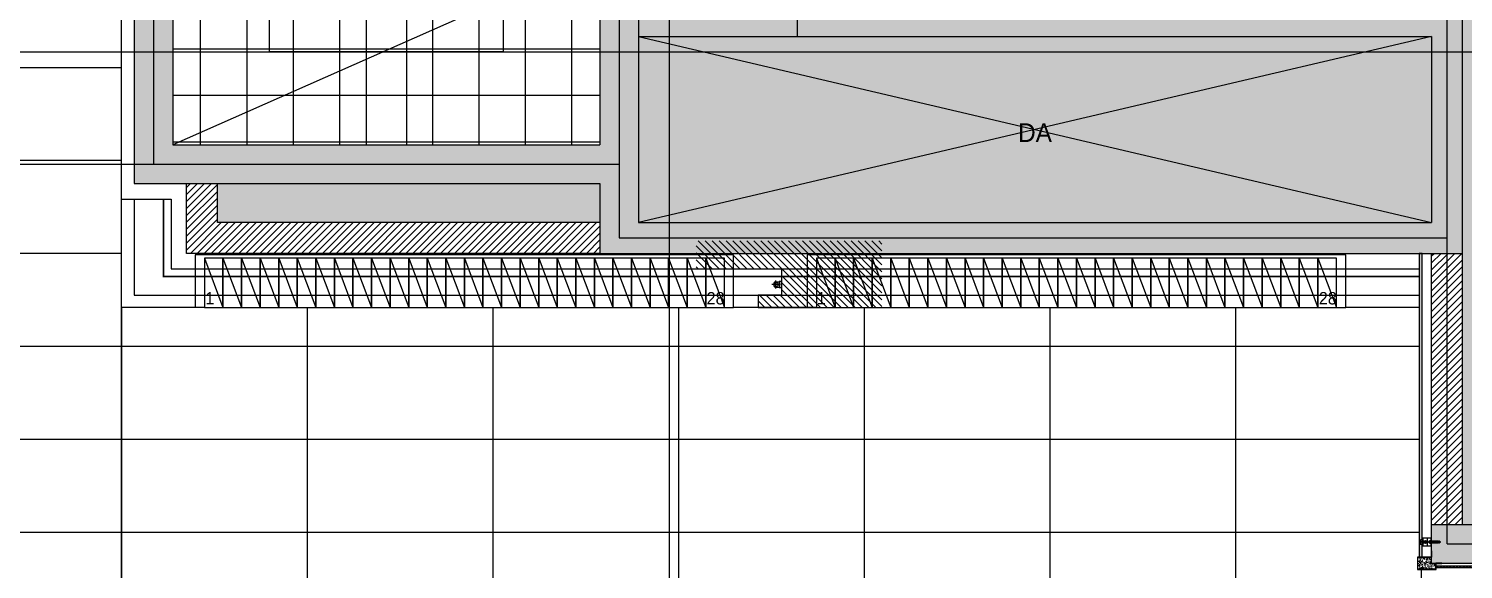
# Model space of a CAD drawing. Header units: millimetres. Extents: x -223175 to 287756, y -120611 to 352956.
# Drawn here: x 144884 to 154155, y 276092 to 279582 of the extents above; entities that cross this region are included whole.
import ezdxf
from ezdxf.enums import TextEntityAlignment as Align
from ezdxf.lldxf.tags import DXFTag

# ---------------------------------------------------------------- set-up
doc = ezdxf.new("R2010")
doc.units = ezdxf.units.MM
doc.header["$LTSCALE"] = 50
for name, pattern in [('HID', [2.5, 2, -0.5]), ('XREF 평면도$0$CEN', [62, 60, -1, 0, -1]), ('XREF 평면도$0$CENTER', [50.8, 31.75, -6.35, 6.35, -6.35])]:
    doc.linetypes.add(name, pattern=pattern)
for name, color, linetype in [('1-AG', 4, 'Continuous'), ('8', 8, 'Continuous'), ('A-STL-PIPE', 7, 'Continuous'), ('A-TEXT-1', 3, 'Continuous'), ('ANGLE', 3, 'Continuous'), ('CENTER', 1, 'CENTER'), ('ELE', 8, 'Continuous'), ('F-FIN', 5, 'Continuous'), ('F-FUR', 6, 'Continuous'), ('I-ELE-SYM', 7, 'Continuous'), ('I-F-HAT', 8, 'Continuous'), ('I-F-WALL-FIN', 141, 'Continuous'), ('I-F-WALL-조적', 3, 'Continuous'), ('I-SOLID(제외영역)', 253, 'Continuous'), ('I-SYM', 7, 'Continuous'), ('solid', 251, 'Continuous'), ('TILE', 8, 'Continuous'), ('XREF 평면도$0$A_GE_SYM', 7, 'Continuous'), ('XREF 평면도$0$BLK', 3, 'Continuous'), ('XREF 평면도$0$CEN', 1, 'XREF 평면도$0$CEN'), ('XREF 평면도$0$CENTER', 14, 'XREF 평면도$0$CENTER'), ('XREF 평면도$0$CON', 2, 'Continuous'), ('XREF 평면도$0$F_HAT', 8, 'Continuous')]:
    doc.layers.add(name, color=color, linetype=linetype)
doc.layers.add('DEFPOINT', color=98, linetype='Continuous', plot=False)
doc.styles.add('YE-TEXT', font='HY울릉도l.ttf')
doc.styles.add('YEIN-TEXT', font='h2wull.TTF')
tags = doc.linetypes.add('CENTER', pattern=[50.8, 31.75, -6.35, 6.35, -6.35]).pattern_tags.tags
tags[10:11] = [DXFTag(74, 4), DXFTag(75, 0), DXFTag(340, '0'), DXFTag(46, 1.0), DXFTag(50, 0.0), DXFTag(44, 0.0), DXFTag(45, 0.0)]
tags[8:9] = [DXFTag(74, 4), DXFTag(75, 0), DXFTag(340, '0'), DXFTag(46, 1.0), DXFTag(50, 0.0), DXFTag(44, 0.0), DXFTag(45, 0.0)]
tags[6:7] = [DXFTag(74, 4), DXFTag(75, 0), DXFTag(340, '0'), DXFTag(46, 1.0), DXFTag(50, 0.0), DXFTag(44, 0.0), DXFTag(45, 0.0)]
tags[4:5] = [DXFTag(74, 4), DXFTag(75, 0), DXFTag(340, '0'), DXFTag(46, 1.0), DXFTag(50, 0.0), DXFTag(44, 0.0), DXFTag(45, 0.0)]

# ---------------------------------------------------------------- blocks, each defined once
blk = doc.blocks.new('지상1층 계단1')
at = {"layer": 'XREF 평면도$0$A_GE_SYM'}
for points in [[(146439.9, 281578.4, -1), (146439.9, 281645, -1)], [(147949.9, 281578.4, 1), (147949.9, 281645, 1)]]:
    blk.add_hatch(color=7, dxfattribs=at).paths.add_polyline_path(points)
at = {"color": 7}
for p, q in [((145814.9, 281611.7), (148574.9, 281611.7)), ((146439.9, 281611.7), (146439.9, 280762.1)), ((147064.9, 281611.7), (147064.9, 278831.7)), ((147324.9, 281611.7), (147324.9, 278831.7)), ((145814.9, 281351.7), (147064.9, 281351.7)), ((147324.9, 281351.7), (148574.9, 281351.7)), ((145814.9, 281091.7), (147064.9, 281091.7)), ((147324.9, 281091.7), (148574.9, 281091.7)), ((145814.9, 280831.7), (147064.9, 280831.7)), ((147324.9, 280831.7), (148574.9, 280831.7)), ((145814.9, 280571.7), (147064.9, 280571.7)), ((147324.9, 280571.7), (148574.9, 280571.7)), ((145814.9, 280311.7), (147064.9, 280311.7)), ((147324.9, 280311.7), (148574.9, 280311.7)), ((145814.9, 280051.7), (148574.9, 280051.7))]:
    blk.add_line(p, q, dxfattribs=at)
blk.add_lwpolyline([(147949.9, 281611.7), (147949.9, 279431.7), (146439.9, 279431.7), (146439.9, 280404)], dxfattribs=at)
at = {"layer": 'XREF 평면도$0$A_GE_SYM', "color": 7}
blk.add_lwpolyline([(145709.9, 280297), (146368.1, 280546), (146419.4, 280405.1), (146457.8, 280738.3), (146509.1, 280597.3), (147164.9, 280811.5)], dxfattribs=at)
for points in [[(146578.8, 280849.9), (146589.9, 280822.1), (146439.9, 280762.1), (146289.9, 280822.1), (146301.1, 280849.9), (146439.9, 280794.4), (146578.8, 280849.9)], [(146578.8, 280316.2), (146589.9, 280344), (146439.9, 280404), (146289.9, 280344), (146301.1, 280316.2), (146439.9, 280371.7), (146578.8, 280316.2)]]:
    blk.add_lwpolyline(points, close=True, dxfattribs=at)
at = {"layer": 'XREF 평면도$0$A_GE_SYM'}
for centre in [(146439.9, 281611.7), (147949.9, 281611.7)]:
    blk.add_arc(centre, 33.3, 90, 270, dxfattribs=at)
at = {"layer": 'XREF 평면도$0$A_GE_SYM', "color": 7}
for centre in [(146439.9, 281611.7), (147949.9, 281611.7)]:
    blk.add_arc(centre, 33.3, 270, 90, dxfattribs=at)
at = {"layer": 'XREF 평면도$0$CEN', "color": 1, "ltscale": 100}
for p, q in [((147324.9, 280051.7), (147064.9, 281611.7)), ((147324.9, 281611.7), (147064.9, 280051.7))]:
    blk.add_line(p, q, dxfattribs=at)
at = {"layer": 'A-TEXT-1', "style": 'YE-TEXT'}
for s, p in [('UP', (146540.9, 281698.4)), ('DN', (148050.9, 281698.4))]:
    blk.add_text(s, height=120, dxfattribs=at).set_placement(p, align=Align.RIGHT)
blk = doc.blocks.new('G$C604EA11A')
h = blk.add_hatch()
h.set_pattern_fill('LINE', color=252, scale=10, angle=45)
h.set_pattern_definition([(315, (-708387.334, -90039.924), (22.4506403, 22.4506403), [])])
h.paths.add_polyline_path([(800, 430), (800, 0), (0, 0), (0, 80), (150, 80), (150, 250), (0, 250), (-400, 250), (-400, 430)])
at = {"color": 1}
for p, q in [((141.5, 149.1), (88.5, 149.1)), ((115, 122.6), (115, 175.6))]:
    blk.add_line(p, q, dxfattribs=at)
at = {"color": 252}
for p, q in [((115, 165.7), (136.8, 165.7)), ((115, 132.5), (136.8, 132.5))]:
    blk.add_line(p, q, dxfattribs=at)
at = {"color": 3}
blk.add_lwpolyline([(-400, 250), (0, 250), (150, 250), (150, 80), (0, 80), (0, 0), (800, 0)], dxfattribs=at)
at = {"color": 252}
blk.add_lwpolyline([(150, 129.2), (150, 169), (136.8, 169), (136.8, 129.2)], close=True, dxfattribs=at)
blk.add_circle((115, 149.1), 13.2, dxfattribs=at)
blk.add_arc((115, 149.1), 16.6, 89.9994, 270, dxfattribs=at)
blk = doc.blocks.new('A$C11A53913')
at = {"layer": '8'}
h = blk.add_hatch(dxfattribs=at)
h.set_pattern_fill('DASH', color=8, scale=11.428571, angle=-0.44038, style=0)
h.set_pattern_definition([(270.44038365, (272678.6091, 159490.5334), (-1.4175491325, -1.4395093296), [1.428571429, -1.428571429])])
h.paths.add_polyline_path([(33.5, 14.2), (33.5, 14.6), (30.5, 14.6), (30.5, 14.2)])
h.paths.add_polyline_path([(30.5, 14.2), (30.5, 12.7), (33.5, 12.7), (33.5, 14.2)])
h.paths.add_polyline_path([(33.6, 9.6), (33.5, 12.7), (30.5, 12.7), (30.5, 9.6)])
h.paths.add_polyline_path([(33.6, 9.6), (30.5, 9.6), (30.5, 6.6), (33.6, 6.6)])
h.paths.add_polyline_path([(30.5, 6.6), (30.5, 5), (33.6, 5.1), (33.6, 6.6)])
h.paths.add_polyline_path([(30.5, 5), (30.5, 4.7), (33.6, 4.7), (33.6, 5.1)])
h = blk.add_hatch(dxfattribs=at)
h.set_pattern_fill('DASH', color=8, scale=11.428571, angle=-0.44038, style=0)
h.set_pattern_definition([(270.44038, (-476.9, 1704.0097), (-1.4175491, -1.4395093), [1.4285714, -1.4285714])])
h.paths.add_polyline_path([(40.3, 4.7), (40.2, 5.1), (42, 5.1), (42, 4.7)])
h.paths.add_polyline_path([(38.2, 4.7), (38.2, 5.1), (40.2, 5.1), (40.3, 4.7)])
h.paths.add_polyline_path([(34.4, 4.7), (34.3, 5.1), (38.2, 5.1), (38.2, 4.7)])
h.paths.add_polyline_path([(34.3, 5.1), (34.3, 6.6), (38.1, 6.6), (38.2, 5.1)])
h.paths.add_polyline_path([(40.2, 6.6), (40.2, 5.1), (38.2, 5.1), (38.1, 6.6)])
h.paths.add_polyline_path([(40.2, 6.6), (42, 6.7), (42, 5.1), (40.2, 5.1)])
h.paths.add_polyline_path([(40, 9.7), (41.9, 9.7), (42, 6.7), (40.2, 6.6)])
h.paths.add_polyline_path([(38.1, 9.7), (40, 9.7), (40.2, 6.6), (38.1, 6.6)])
h.paths.add_polyline_path([(38.1, 9.7), (38.1, 6.6), (34.3, 6.6), (34.3, 9.6)])
h.paths.add_polyline_path([(38.1, 9.7), (34.3, 9.6), (34.3, 12.7), (38.1, 12.7)])
h.paths.add_polyline_path([(38.1, 12.7), (39.9, 12.7), (40, 9.7), (38.1, 9.7)])
h.paths.add_polyline_path([(39.9, 12.7), (41.9, 12.7), (41.9, 9.7), (40, 9.7)])
h.paths.add_polyline_path([(39.9, 12.7), (39.8, 14.3), (41.9, 14.3), (41.9, 12.7)])
h.paths.add_polyline_path([(38.1, 12.7), (38.1, 14.2), (39.8, 14.3), (39.9, 12.7)])
h.paths.add_polyline_path([(34.3, 12.7), (34.3, 14.2), (38.1, 14.2), (38.1, 12.7)])
h.paths.add_polyline_path([(34.3, 14.2), (34.3, 14.6), (38.1, 14.6), (38.1, 14.2)])
h.paths.add_polyline_path([(39.8, 14.6), (39.8, 14.3), (38.1, 14.2), (38.1, 14.6)])
h.paths.add_polyline_path([(41.9, 14.7), (41.9, 14.3), (39.8, 14.3), (39.8, 14.6)])
at = {"color": 8, "linetype": 'Continuous'}
blk.add_line((38.2, 5, 0), (38.2, 5, 0), dxfattribs=at)
at = {"layer": '8', "color": 8}
for p, q in [((30.5, 9.6, 0), (28.7, 11.4, 0)), ((28.7, 9.6, 0), (30.5, 7.8, 0)), ((30.5, 12.7, 0), (51, 12.8, 0)), ((30.5, 6.6, 0), (51.1, 6.7, 0)), ((51, 12.8, 0), (53.6, 14.4, 0)), ((51.1, 6.7, 0), (53.7, 5.2, 0))]:
    blk.add_line(p, q, dxfattribs=at)
at = {"layer": 'CENTER'}
blk.add_line((90.7, 10.1, 0), (0, 9.4, 0), dxfattribs=at)
at = {"layer": 'ELE', "color": 8}
for p, q in [((12.2, 12.5, 0), (13.7, 14.1, 0)), ((12.2, 12.5, 0), (18.3, 12.6, 0)), ((12.2, 6.4, 0), (12.2, 12.5, 0)), ((12.2, 6.4, 0), (18.4, 6.5, 0)), ((13.7, 4.9, 0), (12.2, 6.4, 0)), ((13.7, 14.1, 0), (18.3, 14.1, 0)), ((13.7, 4.9, 0), (13.7, 14.1, 0)), ((18.4, 4.9, 0), (13.7, 4.9, 0)), ((18.3, 16.4, 0), (19.1, 17.9, 0)), ((18.4, 2.7, 0), (18.3, 16.4, 0)), ((19.3, 1.2, 0), (18.4, 2.7, 0)), ((19.1, 17.9, 0), (24.4, 17.9, 0)), ((19.2, 13.7, 0), (24.4, 13.7, 0)), ((19.2, 5.3, 0), (24.5, 5.4, 0)), ((24.5, 1.2, 0), (19.3, 1.2, 0)), ((24.4, 17.9, 0), (24.5, 1.2, 0)), ((24.4, 9.6, 0), (28.7, 9.6, 0)), ((24.5, 8.1, 0), (26.6, 8.4, 0)), ((24.5, 8.1, 0), (25.5, 0.8, 0)), ((25.4, 18.3, 0), (25.5, 8.3, 0)), ((27.6, 18.3, 0), (25.4, 18.3, 0)), ((26.5, 10.7, 0), (25.4, 18.3, 0)), ((25.5, 8.3, 0), (25.8, 14, 0)), ((25.5, 0.8, 0), (27.7, 0.8, 0)), ((25.8, 14, 0), (26.5, 10.7, 0)), ((28.7, 11, 0), (26.5, 10.7, 0)), ((26.6, 8.4, 0), (27.7, 0.8, 0)), ((26.6, 8.4, 0), (27.4, 5.2, 0)), ((27.4, 5.2, 0), (27.6, 10.9, 0)), ((28.7, 11, 0), (27.6, 18.3, 0)), ((27.7, 0.8, 0), (27.6, 10.9, 0)), ((28.7, 0, 0), (28.6, 19.2, 0)), ((28.6, 19.2, 0), (30.4, 19.2, 0)), ((30.6, 0, 0), (28.7, 0, 0)), ((30.4, 19.2, 0), (30.6, 0, 0)), ((30.5, 14.2, 0), (61.5, 14.4, 0)), ((61.6, 5.3, 0), (30.5, 5, 0)), ((51.1, 5.2, 0), (51, 14.3, 0)), ((61.5, 14.4, 0), (61.6, 5.3, 0)), ((61.6, 12.9, 0), (70, 13, 0)), ((61.6, 6.8, 0), (70.1, 6.9, 0))]:
    blk.add_line(p, q, dxfattribs=at)
at = {"layer": 'ELE', "color": 8, "elevation": 0}
for points in [[(62.2, 14.4), (74, 14.5), (74.1, 5.4), (62.3, 5.3)], [(70, 13), (80.7, 14.6), (80.8, 5.5), (70.1, 6.9)]]:
    blk.add_lwpolyline(points, close=True, dxfattribs=at)
at = {"layer": 'ELE', "color": 8}
for centre, radius, start, end in [((22.4, 16.3, 0), 4.16, 187.14488, 218.51948), ((29, 9.6, 0), 10.6, 157.24119, 203.63957), ((22.5, 2.8, 0), 4.16, 142.36129, 173.73589)]:
    blk.add_arc(centre, radius, start, end, dxfattribs=at)
blk = doc.blocks.new('A$C745C3258')
at = {"layer": '1-AG'}
h = blk.add_hatch(dxfattribs=at)
h.set_pattern_fill('DASH', color=8, scale=11.428571, angle=-0.44038, style=0)
h.set_pattern_definition([(2e-15, (-157375.1597, -273803.6797), (1.4285714286, 1.4285714286), [1.428571429, -1.428571429])])
h.paths.add_polyline_path([(0.9, 59.1), (0.5, 59.1), (0.5, 62.2), (0.9, 62.2)])
h.paths.add_polyline_path([(0.9, 62.2), (2.4, 62.2), (2.4, 59.1), (0.9, 59.1)])
h.paths.add_polyline_path([(5.5, 59.1), (2.4, 59.1), (2.4, 62.2), (5.5, 62.2)])
h.paths.add_polyline_path([(5.5, 59.1), (5.5, 62.2), (8.5, 62.2), (8.5, 59.1)])
h.paths.add_polyline_path([(8.5, 62.2), (10, 62.2), (10, 59.1), (8.5, 59.1)])
h.paths.add_polyline_path([(10, 62.2), (10.4, 62.2), (10.4, 59.1), (10, 59.1)])
at = {"layer": '1-AG', "color": 8, "lineweight": 0}
for p, q in [((-4.1, 62.2), (-4.1, 65.1)), ((-4.1, 65.1), (-3.3, 65)), ((14.2, 64), (15.1, 64)), ((15.1, 64), (15.1, 62.2))]:
    blk.add_line(p, q, dxfattribs=at)
at = {"layer": '1-AG', "color": 8}
for p, q in [((15.1, 64), (-4.1, 64)), ((-4.1, 64), (-4.1, 62.2)), ((-4.1, 62.2), (15.1, 62.2)), ((4, 64), (-3.3, 65)), ((0.9, 62.2), (0.9, 29.1)), ((0.9, 29.1), (10, 29.1)), ((2.4, 29.1), (2.4, 20.6)), ((5.5, 62.2), (3.6, 64)), ((4, 64), (4.3, 66.1)), ((9.8, 65.3), (4.2, 65)), ((14.2, 65), (4.2, 65)), ((5.5, 64), (7.3, 62.2)), ((6.6, 66.1), (14.2, 65)), ((6.6, 66.1), (9.8, 65.3)), ((8.5, 29.1), (8.5, 20.6)), ((10, 29.1), (10, 62.2)), ((15.1, 62.2), (15.1, 64))]:
    blk.add_line(p, q, dxfattribs=at)
at = {"layer": '1-AG', "color": 8, "linetype": 'Continuous'}
blk.add_line((10.1, 52.5), (10.1, 52.5), dxfattribs=at)
at = {"layer": '1-AG', "color": 8}
for points in [[(0.9, 28.4), (0.9, 16.6), (10, 16.6), (10, 28.4)], [(2.4, 20.6), (0.9, 9.9), (10, 9.9), (8.5, 20.6)]]:
    blk.add_lwpolyline(points, close=True, dxfattribs=at)
at = {"layer": '1-AG', "color": 8, "xscale": -1, "rotation": 90.44038364844565}
blk.add_blockref('A$C11A53913', (14.8, 92.7), dxfattribs=at)
blk = doc.blocks.new('ANGLE SET')
at = {"layer": 'ANGLE'}
h = blk.add_hatch(dxfattribs=at)
h.set_pattern_fill('ANSI32', color=252, scale=0.1, style=0)
h.set_pattern_definition([(45, (1e-10, 23.4997), (-0.673519, 0.673519), []), (45, (0.449, 23.4997), (-0.673519, 0.673519), [])])
edge = h.paths.add_edge_path()
edge.add_arc((0, 84.5), 2, 180, 540)
at = {"layer": 'ANGLE', "color": 6, "ltscale": 0.3}
blk.add_line((25, 22), (-25, 22), dxfattribs=at)
at = {"layer": 'ANGLE', "color": 1, "ltscale": 0.3}
for p, q in [((-8.5, 59), (8.5, 59)), ((0, 48.5), (0, 67.3))]:
    blk.add_line(p, q, dxfattribs=at)
at = {"layer": 'ANGLE', "color": 8}
blk.add_lwpolyline([(-25, 44), (25, 44), (25, 78.5, -0.414214), (13, 90.5), (-13, 90.5, -0.414214), (-25, 78.5)], format="xyb", close=True, dxfattribs=at)
at = {"layer": 'ANGLE', "color": 6, "ltscale": 0.3}
blk.add_lwpolyline([(25, 17), (25, 74), (-25, 74), (-25, 17)], close=True, dxfattribs=at)
at = {"layer": 'ANGLE', "color": 1, "ltscale": 0.3}
blk.add_lwpolyline([(3.3, 64.7), (6.6, 59), (3.3, 53.2), (-3.3, 53.2), (-6.6, 59), (-3.3, 64.7)], close=True, dxfattribs=at)
for radius in [10, 4, 3.5]:
    blk.add_circle((0, 59), radius, dxfattribs=at)
at = {"layer": 'ANGLE', "color": 8}
for radius in [2.5, 2]:
    blk.add_circle((0, 84.5), radius, dxfattribs=at)
blk = doc.blocks.new('G$C35CE2FBE')
at = {"color": 8, "rotation": 180}
blk.add_blockref('A$C745C3258', (30.5, 135.7, 0), dxfattribs=at)
at = {"layer": 'A-STL-PIPE', "color": 1, "rotation": 180}
blk.add_blockref('ANGLE SET', (25, 90.5), dxfattribs=at)

msp = doc.modelspace()

# ---------------------------------------------------------------- hatches: boundary and pattern name
at = {"layer": 'F-FIN'}
h = msp.add_hatch(dxfattribs=at)
h.set_pattern_fill('ANSI36', color=8, scale=60, angle=270)
h.set_pattern_definition([(315, (0, 0), (14.58407736, -3.97747564), [18.75, -3.75, 0, -3.75])])
h.paths.add_polyline_path([(153889.9138, 276171.6924), (153889.9138, 278131.6924), (153869.9138, 278131.6924), (153869.9138, 276171.6924)])
h = msp.add_hatch(dxfattribs=at)
h.set_pattern_fill('ANSI32', color=8, scale=40, angle=270)
h.set_pattern_definition([(315, (0, 0), (10.6066017, 10.6066017), []), (315, (-1e-15, -7.071), (10.6066017, 10.6066017), [])])
h.paths.add_polyline_path([(155679.9138, 276111.6924), (153979.9138, 276111.6924), (153979.9138, 276101.6924), (155679.9138, 276101.6924)])
at = {"layer": 'I-F-HAT'}
h = msp.add_hatch(dxfattribs=at)
h.set_pattern_fill('NET300-600', color=252, scale=2)
h.set_pattern_definition([(0, (145484.9, 275131.7), (0, 600), []), (90, (145484.9, 275131.7), (-1200, 7e-14), [])])
h.paths.add_polyline_path([(143604.9138, 284361.6924), (145494.9138, 284361.6924), (145494.9138, 284231.6924), (145564.9138, 284231.6924), (145564.9138, 283111.6924), (145484.9138, 283111.6924), (145484.9138, 277781.6924), (153869.9138, 277781.6924), (153869.9138, 276171.6924), (153859.9138, 276171.6924), (153859.9138, 276091.6924), (153979.9138, 276091.6924), (153979.9138, 276101.6924), (163624.9138, 276101.6924), (163624.9138, 274161.6924), (153979.9138, 274161.6924), (153979.9138, 274171.6924), (153859.9138, 274171.6924), (153859.9138, 274091.6924), (153869.9138, 274091.6924), (153869.9138, 272411.6924), (149647.4138, 272411.6924), (149647.4138, 272331.6924), (149027.4138, 272331.6924), (149027.4138, 272411.6924), (145484.9138, 272411.6924), (145484.9138, 267351.6924), (145564.9138, 267351.6924), (145564.9138, 266231.6924), (145484.9138, 266231.6924), (145484.9138, 266101.6924), (143604.9138, 266101.6924), (143604.9138, 266946.6924), (143614.9138, 266946.6924), (143614.9138, 266981.6924), (143264.9138, 266981.6924), (143264.9138, 268081.6924), (143614.9138, 268081.6924), (143614.9138, 268116.6924), (143604.9138, 268116.6924), (143604.9138, 269746.6924), (143614.9138, 269746.6924), (143614.9138, 269781.6924), (143264.9138, 269781.6924), (143264.9138, 270881.6924), (143614.9138, 270881.6924), (143614.9138, 270916.6924), (143604.9138, 270916.6924), (143604.9138, 271961.6924), (140624.9138, 271961.6924), (140624.9138, 272921.6924), (143604.9138, 272921.6924), (143604.9138, 274756.6924), (143614.9138, 274756.6924), (143614.9138, 274776.6924), (143214.9138, 274776.6924), (143214.9138, 274756.6924), (143294.9138, 274756.6924), (143294.9138, 273831.6924), (141304.9138, 273831.6924), (141304.9138, 277951.6924), (143294.9138, 277951.6924), (143294.9138, 277036.6924), (143214.9138, 277036.6924), (143214.9138, 277016.6924), (143614.9138, 277016.6924), (143614.9138, 277036.6924), (143604.9138, 277036.6924), (143604.9138, 279396.6924), (143614.9138, 279396.6924), (143614.9138, 279431.6924), (143264.9138, 279431.6924), (143264.9138, 280531.6924), (143614.9138, 280531.6924), (143614.9138, 280566.6924), (143604.9138, 280566.6924), (143604.9138, 281896.6924), (143614.9138, 281896.6924), (143614.9138, 281931.6924), (143264.9138, 281931.6924), (143264.9138, 283031.6924), (143614.9138, 283031.6924), (143614.9138, 283066.6924), (143604.9138, 283066.6924)])
at = {"layer": 'I-F-WALL-FIN'}
h = msp.add_hatch(dxfattribs=at)
h.set_pattern_fill('AR-CONC', color=8, scale=4)
h.set_pattern_definition([(50, (0, 0), (28.6904073, -2.5100854), [3, -33]), (355, (0, 0), (-5.5500533, 30.0876853), [2.4, -26.4]), (100.451444, (2.39, -0.21), (23.1403539, 27.5775996), [2.5496077, -28.0456845]), (46.1842, (0, 8), (42.6896532, -6.6207712), [4.5, -49.5]), (96.635635, (3.557, 7.45), (37.386478, 38.964744), [3.8244137, -42.0685504]), (351.184164, (0, 8), (37.386478, 38.964744), [3.6, -39.6]), (21, (4, 6), (23.876282, -16.1047556), [3, -33]), (326, (4, 6), (9.7326133, 29.0060018), [2.4, -26.4]), (71.451445, (5.99, 4.658), (33.608895, 12.901246), [2.5496076, -28.0456845]), (37.5, (0, 0), (0.4863942, 13.31575415), [0, -26.08, 0, -26.8, 0, -26.5]), (7.5, (0, 0), (10.5227815, 15.7764685), [0, -15.28, 0, -25.48, 0, -10.1]), (-32.5, (-8.92, 0), (21.35289745, -0.90219487), [0, -10, 0, -31.2, 0, -41.4]), (-42.5, (-12.92, 0), (23.3274468, 4.0041993), [0, -13, 0, -20.72, 0, -29.4])])
h.paths.add_polyline_path([(153861.5138, 276170.0924), (153949.9138, 276170.0924), (153949.9138, 276131.6924), (153978.3138, 276131.6924), (153978.3138, 276093.2924), (153861.5138, 276093.2924)])
at = {"layer": 'I-SOLID(제외영역)', "ltscale": 0.5}
h = msp.add_hatch(color=253, dxfattribs=at)
h.dxf.hatch_style = 1
h.paths.add_polyline_path([(107817.9932, 312724.6809), (107817.9932, 244617.0602), (184614.5896, 244617.0602), (184614.5896, 312724.6809)])
h.paths.add_polyline_path([(143274.9138, 271631.6924), (140474.9138, 271631.6924), (140474.9138, 278831.6924), (143274.9138, 278831.6924), (143274.9138, 284356.6924), (147974.9138, 284356.6924), (147974.9138, 283111.6924), (148824.9138, 283111.6924), (148824.9138, 278581.6924), (146104.9138, 278581.6924), (146104.9138, 278331.6924), (154149.9138, 278331.6924), (154149.9138, 276381.6924), (166174.9138, 276381.6924), (166174.9138, 273881.6924), (154149.9138, 273881.6924), (154149.9138, 272131.6924), (145764.9138, 272131.6924), (145764.9138, 271881.6924), (148624.9138, 271881.6924), (148574.9138, 271756.6924), (148574.9138, 267351.6924), (147974.9138, 267351.6924), (147974.9138, 266231.6924), (145564.9138, 266231.6924), (145564.9138, 265981.6924), (143274.9138, 265981.6924), (143274.9138, 266231.6924)], flags=16)
h.paths.add_polyline_path([(132374.9138, 271631.6924), (137044.9138, 271631.6924), (137044.9138, 270991.6924), (137274.9138, 270991.6924), (137274.9138, 269231.6924), (138074.9138, 269231.6924), (138074.9138, 265981.6924), (133724.9138, 265981.6924), (133724.9138, 269031.6924), (132374.9138, 269031.6924)], flags=16)
at = {"layer": 'solid', "ltscale": 0.05}
h = msp.add_hatch(color=256, dxfattribs=at)
h.dxf.hatch_style = 1
h.paths.add_polyline_path([(132574.9138, 271881.6924), (132574.9138, 270581.6924), (131774.9138, 270581.6924), (131774.9138, 271881.6924)])
h.paths.add_polyline_path([(132574.9138, 271631.6924), (132574.9138, 271881.6924), (138724.9138, 271881.6924), (138974.9138, 271881.6924), (138974.9138, 265981.6924), (138074.9138, 265981.6924), (138074.9138, 271631.6924)])
h.paths.add_polyline_path([(149849.9138, 265981.6924), (149849.9138, 270931.6924), (152699.9138, 270931.6924), (152699.9138, 272331.6924), (154149.9138, 272331.6924), (154149.9138, 265981.6924), (152699.9138, 265981.6924), (152699.9138, 270681.6924), (150099.9138, 270681.6924), (150099.9138, 268481.6924), (150814.9138, 268481.6924), (150814.9138, 268231.6924), (150099.9138, 268231.6924), (150099.9138, 265981.6924)])
h.paths.add_polyline_path([(145564.9138, 266231.6924), (145564.9138, 265981.6924), (149229.9138, 265981.6924), (149229.9138, 266231.6924), (148824.9138, 266231.6924), (148824.9138, 271881.6924), (145564.9138, 271881.6924), (145564.9138, 267351.6924), (146754.9138, 267351.6924), (146754.9138, 267601.6924), (145814.9138, 267601.6924), (145814.9138, 271631.6924), (148574.9138, 271631.6924), (148574.9138, 267601.6924), (147874.9138, 267601.6924), (147874.9138, 267351.6924), (148574.9138, 267351.6924), (148574.9138, 266231.6924)])
h.paths.add_polyline_path([(153949.9138, 276381.6924), (166174.9138, 276381.6924), (166174.9138, 276131.6924), (153949.9138, 276131.6924)])
h.paths.add_polyline_path([(166174.9138, 274131.6924), (153949.9138, 274131.6924), (153949.9138, 273881.6924), (166174.9138, 273881.6924)])
h.paths.add_polyline_path([(141074.9138, 271881.6924), (140474.9138, 271881.6924), (140474.9138, 270981.6924), (141074.9138, 270981.6924)])
h.paths.add_polyline_path([(141074.9138, 271881.6924), (143524.9138, 271881.6924), (143524.9138, 270916.6924), (143274.9138, 270916.6924), (143274.9138, 271631.6924), (141074.9138, 271631.6924), (141074.9138, 271881.6924)])
h.paths.add_polyline_path([(145564.9138, 284481.6924), (149027.4138, 284481.6924), (149027.4138, 284231.6924), (148824.9138, 284231.6924), (148824.9138, 278331.6924), (153949.9138, 278331.6924), (153949.9138, 279531.6924), (149849.9138, 279531.6924), (149849.9138, 284231.6924), (149647.4138, 284231.6924), (149647.4138, 284481.6924), (150099.9138, 284481.6924), (150099.9138, 282231.6924), (150814.9138, 282231.6924), (150814.9138, 281981.6924), (150099.9138, 281981.6924), (150099.9138, 279781.6924), (152699.9138, 279781.6924), (152699.9138, 281981.6924), (151984.9138, 281981.6924), (151984.9138, 282231.6924), (152699.9138, 282231.6924), (152699.9138, 283061.6924), (152949.9138, 283061.6924), (152949.9138, 279781.6924), (153949.9138, 279781.6924), (153949.9138, 284281.6924), (152699.9138, 284281.6924), (152699.9138, 284481.6924), (154149.9138, 284481.6924), (154149.9138, 278131.6924), (148574.9138, 278131.6924), (148574.9138, 278581.6924), (145564.9138, 278581.6924), (145564.9138, 283111.6924), (146754.9138, 283111.6924), (146754.9138, 282861.6924), (145814.9138, 282861.6924), (145814.9138, 278831.6924), (148574.9138, 278831.6924), (148574.9138, 282861.6924), (147874.9138, 282861.6924), (147874.9138, 283111.6924), (148574.9138, 283111.6924), (148574.9138, 284231.6924), (145564.9138, 284231.6924)])
h.paths.add_polyline_path([(141074.9138, 270981.6924), (141074.9138, 266231.6924), (143274.9138, 266231.6924), (143274.9138, 266946.6924), (143524.9138, 266946.6924), (143524.9138, 265981.6924), (140824.9138, 265981.6924), (140824.9138, 270981.6924)])
h.paths.add_polyline_path([(141074.9138, 278581.6924), (141074.9138, 278831.6924), (143274.9138, 278831.6924), (143274.9138, 279396.6924), (143524.9138, 279396.6924), (143524.9138, 277921.6924), (143324.9138, 277921.6924), (143324.9138, 278581.6924), (140674.9138, 278581.6924), (140674.9138, 273201.6924), (143324.9138, 273201.6924), (143324.9138, 273804.4424), (143524.9138, 273804.4424), (143524.9138, 273001.6924), (140474.9138, 273001.6924), (140474.9138, 278581.6924)])
h.paths.add_polyline_path([(143524.9138, 269746.6924), (143274.9138, 269746.6924), (143274.9138, 268116.6924), (143524.9138, 268116.6924)])
h.paths.add_polyline_path([(143524.9138, 281896.6924), (143274.9138, 281896.6924), (143274.9138, 280566.6924), (143524.9138, 280566.6924)])
h.paths.add_polyline_path([(140824.9138, 284481.6924), (141074.9138, 284481.6924), (141074.9138, 283881.6924), (143274.9138, 283881.6924), (143274.9138, 284481.6924), (143524.9138, 284481.6924), (143524.9138, 283066.6924), (143274.9138, 283066.6924), (143274.9138, 283631.6924), (141074.9138, 283631.6924), (141074.9138, 279481.6924), (140824.9138, 279481.6924)])
h.paths.add_polyline_path([(138974.9138, 284481.6924), (138724.9138, 284481.6924), (138724.9138, 271881.6924), (138974.9138, 271881.6924)])
h.paths.add_polyline_path([(141074.9138, 279481.6924), (140474.9138, 279481.6924), (140474.9138, 278581.6924), (141074.9138, 278581.6924)])
h.paths.add_polyline_path([(153949.9138, 272131.6924), (152949.9138, 272131.6924), (152949.9138, 266181.6924), (153949.9138, 266181.6924)], flags=16)
h.paths.add_polyline_path([(138774.9138, 271631.6924), (138274.9138, 271631.6924), (138274.9138, 266181.6924), (138774.9138, 266181.6924)], flags=16)
h = msp.add_hatch(dxfattribs=at)
h.set_pattern_fill('ANSI31', color=256, scale=10)
h.set_pattern_definition([(45, (-830368.875, 110505.83), (-22.4506403, 22.4506403), [])])
h.paths.add_polyline_path([(132374.9138, 270581.6924), (132574.9138, 270581.6924), (132574.9138, 270471.6924), (133174.9138, 270471.6924), (133174.9138, 270381.6924), (132574.9138, 270381.6924), (132574.9138, 265981.6924), (132374.9138, 265981.6924)])
h.paths.add_polyline_path([(133724.9138, 267711.6924), (133924.9138, 267711.6924), (133924.9138, 266181.6924), (138074.9138, 266181.6924), (138074.9138, 265981.6924), (133724.9138, 265981.6924)])
h.paths.add_polyline_path([(137274.9138, 270991.6924), (137274.9138, 269231.6924), (138074.9138, 269231.6924), (138074.9138, 269031.6924), (133924.9138, 269031.6924), (133924.9138, 268731.6924), (133724.9138, 268731.6924), (133724.9138, 269231.6924), (137074.9138, 269231.6924), (137074.9138, 270991.6924)])
h.paths.add_polyline_path([(148574.9138, 278331.6924), (146104.9138, 278331.6924), (146104.9138, 278581.6924), (145904.9138, 278581.6924), (145904.9138, 278131.6924), (148574.9138, 278131.6924)])
h.paths.add_polyline_path([(154149.9138, 278131.6924), (153949.9138, 278131.6924), (153949.9138, 276381.6924), (154149.9138, 276381.6924)])
h.paths.add_polyline_path([(152699.9138, 272331.6924), (149647.4138, 272331.6924), (149647.4138, 272131.6924), (152699.9138, 272131.6924)])
h.paths.add_polyline_path([(148624.9138, 272131.6924), (148624.9138, 272331.6924), (145564.9138, 272331.6924), (145564.9138, 271881.6924), (145764.9138, 271881.6924), (145764.9138, 272131.6924)])
h.paths.add_polyline_path([(154149.9138, 273881.6924), (153949.9138, 273881.6924), (153949.9138, 272331.6924), (154149.9138, 272331.6924)])
h.paths.add_polyline_path([(149024.9138, 272131.6924), (149024.9138, 272331.6924), (148624.9138, 272331.6924), (148624.9138, 271881.6924), (148824.9138, 271881.6924), (148824.9138, 272131.6924)])
h.paths.add_polyline_path([(143524.9138, 277921.6924), (143324.9138, 277921.6924), (143324.9138, 277056.6924), (143524.9138, 277056.6924)])
h.paths.add_polyline_path([(143524.9138, 274736.6924), (143324.9138, 274736.6924), (143324.9138, 273804.4424), (143524.9138, 273804.4424)])
at = {"layer": 'TILE'}
h = msp.add_hatch(dxfattribs=at)
h.set_pattern_fill('_USER', color=256, scale=300, style=0, double=1, pattern_type=0)
h.set_pattern_definition([(0, (147194.9, 280051.7), (0, 300), []), (90, (147194.9, 280051.7), (-300, 2e-14), [])])
h.paths.add_polyline_path([(147064.9138, 280051.6924), (147064.9138, 278832.1378), (145814.9138, 278832.1378), (145814.9138, 280051.6924)])
h.paths.add_polyline_path([(148574.9138, 280052.1378), (148574.9138, 278832.1378), (147324.9138, 278832.1378), (147324.9138, 280052.1378)])
h = msp.add_hatch(dxfattribs=at)
h.set_pattern_fill('_USER', color=8, scale=300, style=0, pattern_type=0)
h.set_pattern_definition([(0, (147194.9, 280051.7), (0, 300), [])])
h.paths.add_polyline_path([(147324.9138, 280051.6924), (147324.9138, 278831.6924), (147064.9138, 278831.6924), (147064.9138, 280051.6924)])
at = {"layer": 'XREF 평면도$0$F_HAT', "ltscale": 10}
h = msp.add_hatch(dxfattribs=at)
h.set_pattern_fill('EARTH', color=256, scale=200, style=0)
h.set_pattern_definition([(0, (-162118.8, 210702.1), (1270, 1270), [1270, -1270]), (0, (-162118.8, 211178.4), (1270, 1270), [1270, -1270]), (0, (-162118.8, 211654.6), (1270, 1270), [1270, -1270]), (90, (-161960.1, 211813.4), (-1270, 1270), [1270, -1270]), (90, (-161483.8, 211813.4), (-1270, 1270), [1270, -1270]), (90, (-161007.6, 211813.4), (-1270, 1270), [1270, -1270])])
edge = h.paths.add_edge_path()
edge.add_arc((122303.7168, 296707.3663), 6000, 90, 180, ccw=False)
edge.add_line((122303.7168, 302707.3663), (165827.6734, 302707.3663))
edge.add_arc((165827.6734, 296707.3663), 6000, 7.60009137, 90, ccw=False)
edge.add_line((171774.9654, 297500.9141), (172788.1157, 290234.6073))
edge.add_line((172788.1157, 290234.6073), (178227.6237, 258587.7343))
edge.add_line((178227.6237, 258587.7343), (179127.1938, 254142.4001))
edge.add_arc((169203.4195, 252731.001), 10023.6392, 270.05453158, 8.09454977, ccw=False)
edge.add_line((169212.9595, 242707.3663), (169212.9595, 242607.3663))
edge.add_line((169212.9595, 242607.3663), (122303.7168, 242607.3663))
edge.add_line((122303.7168, 247707.3663), (122303.7168, 242707.3663))
edge.add_arc((122303.7168, 248707.3663), 6000, 180, 270, ccw=False)
edge.add_line((116303.7168, 248707.3663), (116309.7336, 266200.3281))
edge.add_arc((122288.1993, 266344.9108), 5980.2137, 125.6384541, 181.385366, ccw=False)
edge.add_line((118803.7168, 271205.0896), (118803.7168, 254450.007))
edge.add_line((118803.7168, 254450.007), (123023.5841, 250204.7065))
edge.add_line((123023.5841, 250204.7065), (171064.5974, 250204.7065))
edge.add_line((171064.5974, 250204.7065), (176114.5896, 256405.3162))
edge.add_line((176114.5896, 256405.3162), (169292.7739, 297201.4016))
edge.add_line((169292.7739, 297201.4016), (165913.8508, 300207.3663))
edge.add_line((165913.8508, 300207.3663), (123023.5841, 300226.1632))
edge.add_line((123023.5841, 300226.1632), (118808.5174, 295969.5262))
edge.add_line((118808.5174, 295969.5262), (118803.7168, 279258.2952))
edge.add_arc((122339.6839, 284163.5339), 6046.8529, 183.43849468, 234.21385338, ccw=False)
edge.add_line((116303.7168, 283800.8616), (116303.7168, 296707.3663))

# ---------------------------------------------------------------- linework, layer by layer
at = {"layer": 'DEFPOINT'}
msp.add_line((148574.9138, 280051.6924), (145814.9138, 278831.6924), dxfattribs=at)
at = {"layer": 'F-FIN'}
for points in [[(145484.9138, 277781.6924), (145484.9138, 283111.6924)], [(153889.9138, 276171.6924), (153889.9138, 278131.6924), (153869.9138, 278131.6924), (153869.9138, 276171.6924), (153889.9138, 276171.6924)], [(163624.9138, 276111.6924), (153979.9138, 276111.6924)], [(163624.9138, 276101.6924), (153979.9138, 276101.6924)]]:
    msp.add_lwpolyline(points, dxfattribs=at)
at = {"layer": 'F-FIN', "color": 4}
msp.add_lwpolyline([(153869.9138, 277781.6924), (153394.9138, 277781.6924), (153394.9138, 278121.6924), (149914.9138, 278121.6924), (149914.9138, 277781.6924), (149439.9138, 277781.6924), (149439.9138, 278121.6924), (145959.9138, 278121.6924), (145959.9138, 277781.6924), (145484.9138, 277781.6924)], dxfattribs=at)
at = {"layer": 'F-FUR'}
for p, q in [((146019.9138, 277781.6924), (145959.9138, 277781.6924)), ((149379.9138, 277781.6924), (149439.9138, 277781.6924)), ((149974.9138, 277781.6924), (149914.9138, 277781.6924)), ((153334.9138, 277781.6924), (153394.9138, 277781.6924))]:
    msp.add_line(p, q, dxfattribs=at)
for points in [[(146019.9138, 278101.6924), (146019.9138, 277781.6924), (146139.9138, 277781.6924), (146139.9138, 278101.6924), (146019.9138, 278101.6924), (146139.9138, 277781.6924)], [(146139.9138, 278101.6924), (146139.9138, 277781.6924), (146259.9138, 277781.6924), (146259.9138, 278101.6924), (146139.9138, 278101.6924), (146259.9138, 277781.6924)], [(146259.9138, 278101.6924), (146259.9138, 277781.6924), (146379.9138, 277781.6924), (146379.9138, 278101.6924), (146259.9138, 278101.6924), (146379.9138, 277781.6924)], [(146379.9138, 278101.6924), (146379.9138, 277781.6924), (146499.9138, 277781.6924), (146499.9138, 278101.6924), (146379.9138, 278101.6924), (146499.9138, 277781.6924)], [(146499.9138, 278101.6924), (146499.9138, 277781.6924), (146619.9138, 277781.6924), (146619.9138, 278101.6924), (146499.9138, 278101.6924), (146619.9138, 277781.6924)], [(146619.9138, 278101.6924), (146619.9138, 277781.6924), (146739.9138, 277781.6924), (146739.9138, 278101.6924), (146619.9138, 278101.6924), (146739.9138, 277781.6924)], [(146739.9138, 278101.6924), (146739.9138, 277781.6924), (146859.9138, 277781.6924), (146859.9138, 278101.6924), (146739.9138, 278101.6924), (146859.9138, 277781.6924)], [(146859.9138, 278101.6924), (146859.9138, 277781.6924), (146979.9138, 277781.6924), (146979.9138, 278101.6924), (146859.9138, 278101.6924), (146979.9138, 277781.6924)], [(146979.9138, 278101.6924), (146979.9138, 277781.6924), (147099.9138, 277781.6924), (147099.9138, 278101.6924), (146979.9138, 278101.6924), (147099.9138, 277781.6924)], [(147099.9138, 278101.6924), (147099.9138, 277781.6924), (147219.9138, 277781.6924), (147219.9138, 278101.6924), (147099.9138, 278101.6924), (147219.9138, 277781.6924)], [(147219.9138, 278101.6924), (147219.9138, 277781.6924), (147339.9138, 277781.6924), (147339.9138, 278101.6924), (147219.9138, 278101.6924), (147339.9138, 277781.6924)], [(147339.9138, 278101.6924), (147339.9138, 277781.6924), (147459.9138, 277781.6924), (147459.9138, 278101.6924), (147339.9138, 278101.6924), (147459.9138, 277781.6924)], [(147459.9138, 278101.6924), (147459.9138, 277781.6924), (147579.9138, 277781.6924), (147579.9138, 278101.6924), (147459.9138, 278101.6924), (147579.9138, 277781.6924)], [(147579.9138, 278101.6924), (147579.9138, 277781.6924), (147699.9138, 277781.6924), (147699.9138, 278101.6924), (147579.9138, 278101.6924), (147699.9138, 277781.6924)], [(147699.9138, 278101.6924), (147699.9138, 277781.6924), (147819.9138, 277781.6924), (147819.9138, 278101.6924), (147699.9138, 278101.6924), (147819.9138, 277781.6924)], [(147819.9138, 278101.6924), (147819.9138, 277781.6924), (147939.9138, 277781.6924), (147939.9138, 278101.6924), (147819.9138, 278101.6924), (147939.9138, 277781.6924)], [(147939.9138, 278101.6924), (147939.9138, 277781.6924), (148059.9138, 277781.6924), (148059.9138, 278101.6924), (147939.9138, 278101.6924), (148059.9138, 277781.6924)], [(148059.9138, 278101.6924), (148059.9138, 277781.6924), (148179.9138, 277781.6924), (148179.9138, 278101.6924), (148059.9138, 278101.6924), (148179.9138, 277781.6924)], [(148179.9138, 278101.6924), (148179.9138, 277781.6924), (148299.9138, 277781.6924), (148299.9138, 278101.6924), (148179.9138, 278101.6924), (148299.9138, 277781.6924)], [(148299.9138, 278101.6924), (148299.9138, 277781.6924), (148419.9138, 277781.6924), (148419.9138, 278101.6924), (148299.9138, 278101.6924), (148419.9138, 277781.6924)], [(148419.9138, 278101.6924), (148419.9138, 277781.6924), (148539.9138, 277781.6924), (148539.9138, 278101.6924), (148419.9138, 278101.6924), (148539.9138, 277781.6924)], [(148539.9138, 278101.6924), (148539.9138, 277781.6924), (148659.9138, 277781.6924), (148659.9138, 278101.6924), (148539.9138, 278101.6924), (148659.9138, 277781.6924)], [(148659.9138, 278101.6924), (148659.9138, 277781.6924), (148779.9138, 277781.6924), (148779.9138, 278101.6924), (148659.9138, 278101.6924), (148779.9138, 277781.6924)], [(148779.9138, 278101.6924), (148779.9138, 277781.6924), (148899.9138, 277781.6924), (148899.9138, 278101.6924), (148779.9138, 278101.6924), (148899.9138, 277781.6924)], [(148899.9138, 278101.6924), (148899.9138, 277781.6924), (149019.9138, 277781.6924), (149019.9138, 278101.6924), (148899.9138, 278101.6924), (149019.9138, 277781.6924)], [(149019.9138, 278101.6924), (149019.9138, 277781.6924), (149139.9138, 277781.6924), (149139.9138, 278101.6924), (149019.9138, 278101.6924), (149139.9138, 277781.6924)], [(149139.9138, 278101.6924), (149139.9138, 277781.6924), (149259.9138, 277781.6924), (149259.9138, 278101.6924), (149139.9138, 278101.6924), (149259.9138, 277781.6924)], [(149259.9138, 278101.6924), (149259.9138, 277781.6924), (149379.9138, 277781.6924), (149379.9138, 278101.6924), (149259.9138, 278101.6924), (149379.9138, 277781.6924)], [(149974.9138, 278101.6924), (149974.9138, 277781.6924), (150094.9138, 277781.6924), (150094.9138, 278101.6924), (149974.9138, 278101.6924), (150094.9138, 277781.6924)], [(150094.9138, 278101.6924), (150094.9138, 277781.6924), (150214.9138, 277781.6924), (150214.9138, 278101.6924), (150094.9138, 278101.6924), (150214.9138, 277781.6924)], [(150214.9138, 278101.6924), (150214.9138, 277781.6924), (150334.9138, 277781.6924), (150334.9138, 278101.6924), (150214.9138, 278101.6924), (150334.9138, 277781.6924)], [(150334.9138, 278101.6924), (150334.9138, 277781.6924), (150454.9138, 277781.6924), (150454.9138, 278101.6924), (150334.9138, 278101.6924), (150454.9138, 277781.6924)], [(150454.9138, 278101.6924), (150454.9138, 277781.6924), (150574.9138, 277781.6924), (150574.9138, 278101.6924), (150454.9138, 278101.6924), (150574.9138, 277781.6924)], [(150574.9138, 278101.6924), (150574.9138, 277781.6924), (150694.9138, 277781.6924), (150694.9138, 278101.6924), (150574.9138, 278101.6924), (150694.9138, 277781.6924)], [(150694.9138, 278101.6924), (150694.9138, 277781.6924), (150814.9138, 277781.6924), (150814.9138, 278101.6924), (150694.9138, 278101.6924), (150814.9138, 277781.6924)], [(150814.9138, 278101.6924), (150814.9138, 277781.6924), (150934.9138, 277781.6924), (150934.9138, 278101.6924), (150814.9138, 278101.6924), (150934.9138, 277781.6924)], [(150934.9138, 278101.6924), (150934.9138, 277781.6924), (151054.9138, 277781.6924), (151054.9138, 278101.6924), (150934.9138, 278101.6924), (151054.9138, 277781.6924)], [(151054.9138, 278101.6924), (151054.9138, 277781.6924), (151174.9138, 277781.6924), (151174.9138, 278101.6924), (151054.9138, 278101.6924), (151174.9138, 277781.6924)], [(151174.9138, 278101.6924), (151174.9138, 277781.6924), (151294.9138, 277781.6924), (151294.9138, 278101.6924), (151174.9138, 278101.6924), (151294.9138, 277781.6924)], [(151294.9138, 278101.6924), (151294.9138, 277781.6924), (151414.9138, 277781.6924), (151414.9138, 278101.6924), (151294.9138, 278101.6924), (151414.9138, 277781.6924)], [(151414.9138, 278101.6924), (151414.9138, 277781.6924), (151534.9138, 277781.6924), (151534.9138, 278101.6924), (151414.9138, 278101.6924), (151534.9138, 277781.6924)], [(151534.9138, 278101.6924), (151534.9138, 277781.6924), (151654.9138, 277781.6924), (151654.9138, 278101.6924), (151534.9138, 278101.6924), (151654.9138, 277781.6924)], [(151654.9138, 278101.6924), (151654.9138, 277781.6924), (151774.9138, 277781.6924), (151774.9138, 278101.6924), (151654.9138, 278101.6924), (151774.9138, 277781.6924)], [(151774.9138, 278101.6924), (151774.9138, 277781.6924), (151894.9138, 277781.6924), (151894.9138, 278101.6924), (151774.9138, 278101.6924), (151894.9138, 277781.6924)], [(151894.9138, 278101.6924), (151894.9138, 277781.6924), (152014.9138, 277781.6924), (152014.9138, 278101.6924), (151894.9138, 278101.6924), (152014.9138, 277781.6924)], [(152014.9138, 278101.6924), (152014.9138, 277781.6924), (152134.9138, 277781.6924), (152134.9138, 278101.6924), (152014.9138, 278101.6924), (152134.9138, 277781.6924)], [(152134.9138, 278101.6924), (152134.9138, 277781.6924), (152254.9138, 277781.6924), (152254.9138, 278101.6924), (152134.9138, 278101.6924), (152254.9138, 277781.6924)], [(152254.9138, 278101.6924), (152254.9138, 277781.6924), (152374.9138, 277781.6924), (152374.9138, 278101.6924), (152254.9138, 278101.6924), (152374.9138, 277781.6924)], [(152374.9138, 278101.6924), (152374.9138, 277781.6924), (152494.9138, 277781.6924), (152494.9138, 278101.6924), (152374.9138, 278101.6924), (152494.9138, 277781.6924)], [(152494.9138, 278101.6924), (152494.9138, 277781.6924), (152614.9138, 277781.6924), (152614.9138, 278101.6924), (152494.9138, 278101.6924), (152614.9138, 277781.6924)], [(152614.9138, 278101.6924), (152614.9138, 277781.6924), (152734.9138, 277781.6924), (152734.9138, 278101.6924), (152614.9138, 278101.6924), (152734.9138, 277781.6924)], [(152734.9138, 278101.6924), (152734.9138, 277781.6924), (152854.9138, 277781.6924), (152854.9138, 278101.6924), (152734.9138, 278101.6924), (152854.9138, 277781.6924)], [(152854.9138, 278101.6924), (152854.9138, 277781.6924), (152974.9138, 277781.6924), (152974.9138, 278101.6924), (152854.9138, 278101.6924), (152974.9138, 277781.6924)], [(152974.9138, 278101.6924), (152974.9138, 277781.6924), (153094.9138, 277781.6924), (153094.9138, 278101.6924), (152974.9138, 278101.6924), (153094.9138, 277781.6924)], [(153094.9138, 278101.6924), (153094.9138, 277781.6924), (153214.9138, 277781.6924), (153214.9138, 278101.6924), (153094.9138, 278101.6924), (153214.9138, 277781.6924)], [(153214.9138, 278101.6924), (153214.9138, 277781.6924), (153334.9138, 277781.6924), (153334.9138, 278101.6924), (153214.9138, 278101.6924), (153334.9138, 277781.6924)]]:
    msp.add_lwpolyline(points, dxfattribs=at)
at = {"layer": 'I-F-HAT', "color": 5}
for p, q in [((145564.9138, 278481.6924), (145564.9138, 277861.6924)), ((145564.9138, 277861.6924), (153869.9138, 277861.6924))]:
    msp.add_line(p, q, dxfattribs=at)
at = {"layer": 'I-F-HAT', "color": 252}
msp.add_line((145484.9138, 272411.6924), (145484.9138, 277781.6924), dxfattribs=at)
at = {"layer": 'I-F-HAT', "color": 1, "linetype": 'HID', "ltscale": 50, "const_width": 10}
msp.add_lwpolyline([(145754.9138, 278481.6924), (145754.9138, 277981.6924), (153869.9138, 277981.6924)], dxfattribs=at)
at = {"layer": 'I-F-WALL-FIN', "color": 8, "ltscale": 500}
msp.add_lwpolyline([(145484.9138, 278481.6924), (145804.9138, 278481.6924), (145804.9138, 278031.6924), (153869.9138, 278031.6924)], dxfattribs=at)
at = {"layer": 'I-F-WALL-FIN', "color": 3}
msp.add_lwpolyline([(153978.3138, 276131.6924), (153978.3138, 276093.2924), (153861.5138, 276093.2924), (153861.5138, 276170.0924), (153949.9138, 276170.0924), (153949.9138, 276211.6924), (153948.3138, 276211.6924), (153948.3138, 276171.6924), (153859.9138, 276171.6924), (153859.9138, 276091.6924), (153979.9138, 276091.6924), (153979.9138, 276130.0924), (154016.7138, 276130.0924), (154016.7138, 276131.6924)], close=True, dxfattribs=at)
at = {"layer": 'I-F-WALL-조적'}
for points in [[(148574.9138, 278131.6924), (145904.9138, 278131.6924), (145904.9138, 278581.6924)], [(148574.9138, 278331.6924), (146104.9138, 278331.6924), (146104.9138, 278581.6924)]]:
    msp.add_lwpolyline(points, dxfattribs=at)
at = {"layer": 'XREF 평면도$0$BLK', "ltscale": 3}
for p, q in [((148824.9138, 279531.6924), (149849.9138, 279531.6924)), ((153949.9138, 276381.6924), (153949.9138, 278131.6924)), ((154149.9138, 276381.6924), (154149.9138, 278131.6924))]:
    msp.add_line(p, q, dxfattribs=at)
at = {"layer": 'XREF 평면도$0$CEN', "color": 1, "ltscale": 300}
for p, q in [((149024.9138, 244704.7065), (149024.9138, 305726.1632)), ((149024.9138, 244704.7065), (149024.9138, 305726.1632)), ((113279.1227, 279431.6924), (181614.5896, 279431.6924))]:
    msp.add_line(p, q, dxfattribs=at)
at = {"layer": 'XREF 평면도$0$CEN', "color": 1, "ltscale": 100}
for p, q in [((153949.9138, 279531.6924), (148824.9138, 278331.6924)), ((148824.9138, 279531.6924), (153949.9138, 278331.6924))]:
    msp.add_line(p, q, dxfattribs=at)
at = {"layer": 'XREF 평면도$0$CENTER', "linetype": 'Continuous'}
for p, q in [((145689.9138, 284356.6924), (145689.9138, 278706.6924)), ((148699.9138, 284356.6924), (148699.9138, 278231.6924)), ((154049.9138, 276256.6924), (154049.9138, 284406.6924)), ((140574.9138, 278706.6924), (148699.9138, 278706.6924)), ((148699.9138, 278231.6924), (154049.9138, 278231.6924)), ((154049.9138, 276256.6924), (166099.9138, 276256.6924))]:
    msp.add_line(p, q, dxfattribs=at)
at = {"layer": 'XREF 평면도$0$CON'}
for p, q in [((154149.9138, 278131.6924), (154149.9138, 284481.6924)), ((148824.9138, 284231.6924), (148824.9138, 278331.6924)), ((149849.9138, 284231.6924), (149849.9138, 279531.6924)), ((145564.9138, 283111.6924), (145564.9138, 278581.6924)), ((145814.9138, 282861.6924), (145814.9138, 278831.6924)), ((148574.9138, 282861.6924), (148574.9138, 278831.6924)), ((149849.9138, 279531.6924), (153949.9138, 279531.6924)), ((153949.9138, 279531.6924), (153949.9138, 278331.6924)), ((145814.9138, 278831.6924), (148574.9138, 278831.6924)), ((145564.9138, 278581.6924), (148574.9138, 278581.6924)), ((148574.9138, 278581.6924), (148574.9138, 278131.6924)), ((148824.9138, 278331.6924), (153949.9138, 278331.6924)), ((148574.9138, 278131.6924), (154149.9138, 278131.6924)), ((153949.9138, 276381.6924), (166174.9138, 276381.6924)), ((153949.9138, 276131.6924), (153949.9138, 276381.6924)), ((153949.9138, 276131.6924), (166174.9138, 276131.6924))]:
    msp.add_line(p, q, dxfattribs=at)

# ---------------------------------------------------------------- block references
at = {"layer": 'I-ELE-SYM', "color": 0, "rotation": 270}
msp.add_blockref('G$C35CE2FBE', (153876.4143, 276293.4379), dxfattribs=at)
at = {"layer": 'I-F-HAT', "color": 252}
msp.add_blockref('G$C604EA11A', (149598.1049, 277781.6924), dxfattribs=at)
at = {"layer": 'TILE'}
msp.add_blockref('지상1층 계단1', (0, 0), dxfattribs=at)

# ---------------------------------------------------------------- texts
at = {"layer": 'A-TEXT-1', "style": 'YE-TEXT'}
msp.add_text('DA', height=120, dxfattribs=at).set_placement((151387.4138, 278910.8051), align=Align.MIDDLE_CENTER)
at = {"layer": 'I-SYM', "color": 4, "linetype": 'Continuous', "ltscale": 0.3, "style": 'YEIN-TEXT'}
for s, p in [('1', (146054.8919, 277842.1937)), ('28', (149323.2987, 277842.1937)), ('1', (150006.8843, 277842.1937)), ('28', (153279.5518, 277842.1937))]:
    msp.add_text(s, height=80, dxfattribs=at).set_placement(p, align=Align.MIDDLE_CENTER)

doc.saveas('drawing.dxf')
